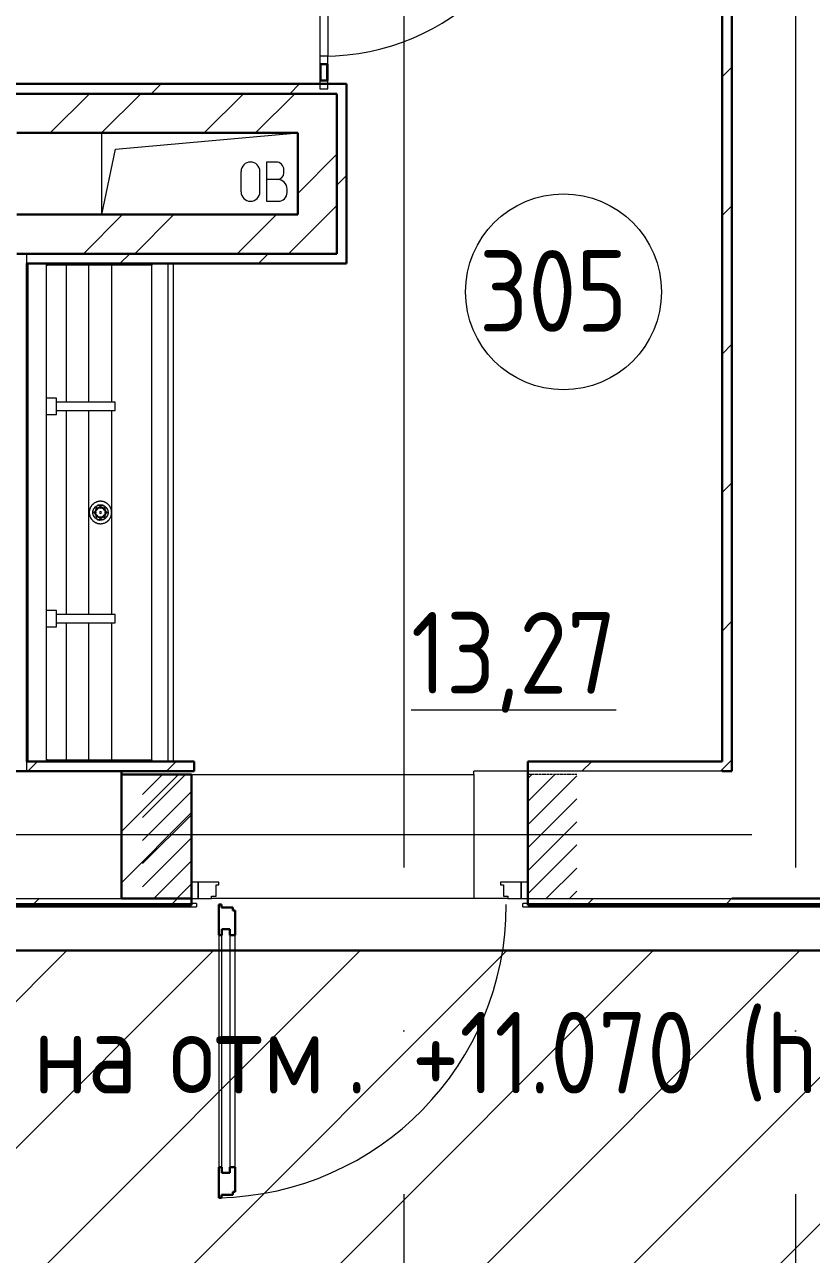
# Model space of a CAD drawing. Header units: millimetres. Extents: x -259809 to 472825, y -397243 to 31861.
# Drawn here: x 261810 to 264220, y -363137 to -359371 of the extents above; entities that cross this region are included whole.
import ezdxf

# ---------------------------------------------------------------- set-up
doc = ezdxf.new("R2010")
doc.units = ezdxf.units.MM
doc.linetypes.add('ADSK_Линия сетки', pattern=[25, 20, -2.5, 0, -2.5])
doc.linetypes.add('ADSK_Штриховая_ш2 п1_5', pattern=[4.5, 3, -1.5])
for name, color, linetype, lineweight in [('Аннотация', 252, 'Continuous', 18), ('Витраж', 252, 'Continuous', 9), ('Двери', 252, 'Continuous', 9), ('лс', 5, 'Continuous', 30), ('Марки помещений', 252, 'Continuous', 20), ('Ограждение', 252, 'Continuous', 9), ('Оси', 252, 'Continuous', 9), ('Перекрытие', 252, 'Continuous', 18), ('Сантехника', 252, 'Continuous', 18), ('Стены внутренние', 252, 'Continuous', 18), ('Стены наружные', 252, 'Continuous', 18), ('Стены разрез', 7, 'Continuous', 30), ('Стены штриховка', 7, 'Continuous', 9)]:
    doc.layers.add(name, color=color, linetype=linetype, lineweight=lineweight)
doc.layers.add('Двери открывание', color=7, linetype='Continuous', lineweight=9, true_color=0xc0c0c0)
doc.styles.add('GOST Common_2', font='', dxfattribs={"width": 0.9, "height": 250})
doc.styles.get('GOST Common_2').set_extended_font_data('GOST type B')

# ---------------------------------------------------------------- blocks, each defined once
blk = doc.blocks.new('3 этаж')
at = {"color": 251, "lineweight": 18, "true_color": 0x636466}
for p, q in [((262046.4, -7263.4), (262046.4, -7013.4)), ((262088.1, -7062.8), (262646.4, -7013.4)), ((262046.4, -7263.4), (262088.1, -7062.8)), ((262580.8, -7102.7), (262550.8, -7102.7)), ((262550.8, -7102.7), (262550.8, -7222.7)), ((262473.2, -7194), (262473.2, -7131.4)), ((262530.6, -7194), (262530.6, -7131.4)), ((262604.1, -7136), (262604.1, -7126)), ((262584.1, -7156), (262550.8, -7156)), ((262614.1, -7196), (262614.1, -7186)), ((262550.8, -7222.7), (262587.4, -7222.7))]:
    blk.add_line(p, q, dxfattribs=at)
for centre, radius, start, end in [((262501.9, -7131.4), 28.7, 0, 180), ((262580.8, -7126), 23.3, 0, 90), ((262584.1, -7136), 20, 270, 0), ((262584.1, -7186), 30, 0, 90), ((262501.9, -7194), 28.7, 180, 0), ((262587.4, -7196), 26.7, 270, 0)]:
    blk.add_arc(centre, radius, start, end, dxfattribs=at)
at = {"layer": 'Витраж', "color": 251, "true_color": 0x636466}
for p, q in [((262713.9, -6078.4), (262713.9, -6778.4)), ((262738.9, -6078.4), (262738.9, -6778.4)), ((262713.9, -6803.4), (262713.9, -6853.4)), ((262738.9, -6803.4), (262738.9, -6853.4))]:
    blk.add_line(p, q, dxfattribs=at)
at = {"layer": 'Витраж', "color": 251, "lineweight": 18, "true_color": 0x636466, "extrusion": (0, 0, -1)}
for p, q in [((262738.9, -6778.4), (262713.9, -6778.4)), ((262713.9, -6778.4), (262713.9, -6803.4)), ((262738.9, -6803.4), (262738.9, -6778.4)), ((262713.9, -6803.4), (262738.9, -6803.4))]:
    blk.add_line(p, q, dxfattribs=at)
at = {"layer": 'Витраж', "color": 251, "lineweight": 18, "true_color": 0x636466}
for p, q in [((262738.9, -6853.4), (262713.9, -6853.4)), ((262713.9, -6853.4), (262713.9, -6878.4)), ((262738.9, -6878.4), (262738.9, -6853.4)), ((262713.9, -6878.4), (262738.9, -6878.4))]:
    blk.add_line(p, q, dxfattribs=at)
at = {"layer": 'Двери', "color": 251, "linetype": 'Continuous', "lineweight": 18, "true_color": 0x636466}
for p, q in [((262302.8, -8978.4), (262171.4, -9109.9)), ((262232.1, -8978.4), (262171.4, -9039.2)), ((263434.2, -8978.4), (263351.4, -9061.3)), ((263363.5, -8978.4), (263351.4, -8990.6)), ((263501.4, -8982), (263351.4, -9132)), ((262321.4, -9030.6), (262171.4, -9180.6)), ((263501.4, -9052.7), (263351.4, -9202.7)), ((262321.4, -9101.3), (262171.4, -9251.3)), ((263501.4, -9123.4), (263351.4, -9273.4)), ((262321.4, -9172), (262171.4, -9322)), ((263501.4, -9194.1), (263351.4, -9344.1)), ((262321.4, -9242.8), (262205.7, -9358.4)), ((263501.4, -9264.8), (263407.8, -9358.4)), ((262321.4, -9313.5), (262276.4, -9358.4)), ((263501.4, -9335.6), (263478.5, -9358.4))]:
    blk.add_line(p, q, dxfattribs=at)
at = {"layer": 'Двери', "color": 251, "linetype": 'ADSK_Штриховая_ш2 п1_5', "true_color": 0x636466}
for p, q in [((262321.4, -8978.4), (262171.4, -8978.4)), ((262321.4, -9358.4), (262321.4, -8978.4)), ((263501.4, -8978.4), (263351.4, -8978.4)), ((263351.4, -8978.4), (263351.4, -9358.4)), ((262171.4, -9358.4), (262321.4, -9358.4)), ((263351.4, -9358.4), (263501.4, -9358.4))]:
    blk.add_line(p, q, dxfattribs=at)
at = {"layer": 'Двери', "color": 251, "true_color": 0x636466}
for p, q in [((262321.4, -9308.4), (262321.4, -9358.4)), ((262341.4, -9308.4), (262321.4, -9308.4)), ((262341.4, -9358.4), (262341.4, -9308.4)), ((262405.4, -9308.4), (262341.4, -9308.4)), ((262341.4, -9308.4), (262341.4, -9358.4)), ((262396.4, -9350.4), (262396.4, -9316.4)), ((262396.4, -9316.4), (262405.4, -9316.4)), ((262405.4, -9316.4), (262405.4, -9308.4)), ((263331.4, -9308.4), (263267.4, -9308.4)), ((263267.4, -9308.4), (263267.4, -9316.4)), ((263267.4, -9316.4), (263276.4, -9316.4)), ((263276.4, -9316.4), (263276.4, -9350.4)), ((263351.4, -9308.4), (263331.4, -9308.4)), ((263331.4, -9308.4), (263331.4, -9358.4)), ((263331.4, -9358.4), (263331.4, -9308.4)), ((263351.4, -9358.4), (263351.4, -9308.4)), ((262321.4, -9358.4), (262341.4, -9358.4)), ((262341.4, -9358.4), (262382.4, -9358.4)), ((262382.4, -9358.4), (262382.4, -9350.4)), ((262382.4, -9350.4), (262396.4, -9350.4)), ((263276.4, -9350.4), (263290.4, -9350.4)), ((263290.4, -9350.4), (263290.4, -9358.4)), ((263290.4, -9358.4), (263331.4, -9358.4)), ((263331.4, -9358.4), (263351.4, -9358.4)), ((262414.4, -9452.4), (262438.4, -9452.4)), ((262414.4, -10198.4), (262414.4, -9452.4)), ((262438.4, -9452.4), (262438.4, -10198.4)), ((262405.4, -9470.4), (262405.4, -10180.4)), ((262455.4, -10180.4), (262455.4, -9470.4)), ((262438.4, -10198.4), (262414.4, -10198.4))]:
    blk.add_line(p, q, dxfattribs=at)
at = {"layer": 'Двери', "color": 251, "lineweight": 30, "true_color": 0x636466}
for p, q in [((262413.4, -9376.4), (262405.4, -9376.4)), ((262405.4, -9376.4), (262405.4, -9470.4)), ((262413.4, -9385.4), (262413.4, -9376.4)), ((262447.4, -9385.4), (262413.4, -9385.4)), ((262447.4, -9394.4), (262447.4, -9385.4)), ((262455.4, -9394.4), (262447.4, -9394.4)), ((262455.4, -9470.4), (262455.4, -9394.4)), ((262414.4, -9452.4), (262414.4, -9470.4)), ((262438.4, -9452.4), (262414.4, -9452.4)), ((262438.4, -9470.4), (262438.4, -9452.4)), ((262414.4, -9470.4), (262405.4, -9470.4)), ((262455.4, -9470.4), (262438.4, -9470.4)), ((262405.4, -10180.4), (262405.4, -10274.4)), ((262414.4, -10180.4), (262405.4, -10180.4)), ((262414.4, -10198.4), (262414.4, -10180.4)), ((262438.4, -10198.4), (262414.4, -10198.4)), ((262438.4, -10180.4), (262438.4, -10198.4)), ((262455.4, -10180.4), (262438.4, -10180.4)), ((262455.4, -10256.4), (262455.4, -10180.4)), ((262405.4, -10274.4), (262413.4, -10274.4)), ((262413.4, -10274.4), (262413.4, -10265.4)), ((262413.4, -10265.4), (262447.4, -10265.4)), ((262447.4, -10265.4), (262447.4, -10256.4)), ((262447.4, -10256.4), (262455.4, -10256.4))]:
    blk.add_line(p, q, dxfattribs=at)
at = {"layer": 'Двери', "color": 251, "true_color": 0x636466}
blk.add_arc((262726.4, -6078.4), 700, 270, 0, dxfattribs=at)
at = {"layer": 'Двери открывание', "color": 251, "true_color": 0x636466}
blk.add_arc((262387.4, -9376.4), 898, 271.1485, 0, dxfattribs=at)
at = {"layer": 'Марки помещений', "color": 251, "true_color": 0x636466}
blk.add_circle((263460.6, -7500.1), 300, dxfattribs=at)
at = {"layer": 'Ограждение', "color": 251, "true_color": 0x636466}
for p, q in [((262336.4, -9373.2), (262321.4, -9373.2)), ((262336.4, -9373.2), (262336.4, -9383.2)), ((263336.4, -9383.4), (263336.4, -9373.4)), ((263351.4, -9373.4), (263336.4, -9373.4)), ((261251.3, -9383.2), (262336.4, -9383.2)), ((263336.4, -9383.4), (265281.4, -9383.4))]:
    blk.add_line(p, q, dxfattribs=at)
at = {"layer": 'Оси', "color": 251, "linetype": 'ADSK_Линия сетки', "ltscale": 200, "true_color": 0x636466}
for p, q in [((262971.4, -263.4), (262971.4, -31389.6)), ((264171.4, -263.4), (264171.4, -31389.6)), ((314038.7, -9163.4), (237099.1, -9163.4))]:
    blk.add_line(p, q, dxfattribs=at)
at = {"layer": 'Перекрытие', "color": 251, "true_color": 0x636466}
blk.add_line((262046.4, -7263.4), (262046.4, -7013.4), dxfattribs=at)
at = {"layer": 'Сантехника', "color": 251, "true_color": 0x636466}
for p, q in [((261821.4, -8938.4), (261821.4, -7413.4)), ((261877.4, -7418.4), (261877.4, -7413.4)), ((261877.4, -7413.4), (261877.4, -7418.4)), ((261877.4, -8933.4), (261877.4, -7418.4)), ((261877.4, -7418.4), (261879.7, -7418.4)), ((261888.3, -7418.4), (261879.7, -7418.4)), ((261888.3, -7418.4), (261888.3, -7413.4)), ((262199.4, -7418.4), (261888.3, -7418.4)), ((261938.8, -7838.5), (261938.8, -7418.4)), ((262006.7, -7838.4), (262006.7, -7418.4)), ((262077.5, -7838.4), (262077.5, -7418.4)), ((262199.4, -7413.4), (262199.4, -7418.4)), ((262199.4, -8933.4), (262199.4, -7418.4)), ((262249.4, -8938.4), (262249.4, -7413.4)), ((262266.4, -8938.4), (262266.4, -7413.4)), ((261907.4, -7825.9), (261877.4, -7825.9)), ((261907.4, -7875.9), (261907.4, -7825.9)), ((262087.4, -7838.4), (261907.4, -7838.4)), ((261907.4, -7863.4), (262087.4, -7863.4)), ((261938.8, -8488.5), (261938.8, -7863.4)), ((262006.7, -8488.4), (262006.7, -7863.4)), ((262077.5, -8488.4), (262077.5, -7863.4)), ((262087.4, -7863.4), (262087.4, -7838.4)), ((261877.4, -7875.9), (261907.4, -7875.9)), ((262008.2, -8172.5), (262008.1, -8173.8)), ((262008.4, -8171.1), (262008.2, -8172.5)), ((262008.6, -8169.8), (262008.4, -8171.1)), ((262008.9, -8168.4), (262008.6, -8169.8)), ((262009.2, -8167.1), (262008.9, -8168.4)), ((262009.6, -8165.8), (262009.2, -8167.1)), ((262010, -8164.5), (262009.6, -8165.8)), ((262010.5, -8163.2), (262010, -8164.5)), ((262011.1, -8161.9), (262010.5, -8163.2)), ((262011.6, -8160.7), (262011.1, -8161.9)), ((262012.3, -8159.5), (262011.6, -8160.7)), ((262013, -8158.3), (262012.3, -8159.5)), ((262013.7, -8157.1), (262013, -8158.3)), ((262014.5, -8156), (262013.7, -8157.1)), ((262015.3, -8154.9), (262014.5, -8156)), ((262016.2, -8153.8), (262015.3, -8154.9)), ((262017.1, -8152.8), (262016.2, -8153.8)), ((262018, -8151.8), (262017.1, -8152.8)), ((262019, -8150.8), (262018, -8151.8)), ((262020, -8149.9), (262019, -8150.8)), ((262019.2, -8173.2), (262019.4, -8172.2)), ((262019.3, -8172.7), (262019.2, -8173.6)), ((262019.4, -8171.7), (262019.3, -8172.7)), ((262019.4, -8172.2), (262019.5, -8171.3)), ((262019.5, -8171.3), (262019.7, -8170.4)), ((262019.5, -8173.2), (262019.6, -8172.3)), ((262019.6, -8172.3), (262019.8, -8171.4)), ((262019.7, -8170.4), (262020, -8169.5)), ((262019.8, -8171.4), (262020, -8170.5)), ((262021.1, -8149), (262020, -8149.9)), ((262020, -8169.5), (262020.2, -8168.6)), ((262020.2, -8168.6), (262020.6, -8167.7)), ((262020.6, -8167.7), (262020.9, -8166.9)), ((262020.9, -8166.9), (262021.3, -8166)), ((262022.2, -8148.2), (262021.1, -8149)), ((262021.3, -8166), (262021.7, -8165.2)), ((262021.7, -8165.2), (262022.1, -8164.4)), ((262022.4, -8163.9), (262021.9, -8164.7)), ((262021.9, -8165.3), (262022.4, -8164.5)), ((262022.1, -8164.4), (262022.6, -8163.6)), ((262023.3, -8147.4), (262022.2, -8148.2)), ((262022.9, -8163.1), (262022.4, -8163.9)), ((262022.4, -8164.5), (262022.8, -8163.7)), ((262022.6, -8163.6), (262023.1, -8162.8)), ((262022.8, -8163.7), (262023.3, -8162.9)), ((262023.4, -8162.4), (262022.9, -8163.1)), ((262023.1, -8162.8), (262023.7, -8162)), ((262024.5, -8146.7), (262023.3, -8147.4)), ((262023.3, -8162.9), (262023.9, -8162.2)), ((262024, -8161.6), (262023.4, -8162.4)), ((262023.7, -8162), (262024.2, -8161.3)), ((262023.9, -8162.2), (262024.4, -8161.5)), ((262024.6, -8160.9), (262024, -8161.6)), ((262024.2, -8161.3), (262024.8, -8160.6)), ((262024.4, -8161.5), (262025, -8160.8)), ((262025.6, -8146), (262024.5, -8146.7)), ((262025.2, -8160.2), (262024.6, -8160.9)), ((262024.8, -8160.6), (262025.5, -8159.9)), ((262025, -8160.8), (262025.7, -8160.1)), ((262025.8, -8159.5), (262025.2, -8160.2)), ((262025.5, -8159.9), (262026.1, -8159.2)), ((262026.8, -8145.4), (262025.6, -8146)), ((262025.7, -8160.1), (262026.3, -8159.4)), ((262026.1, -8159.2), (262026.8, -8158.6)), ((262026.3, -8159.4), (262027, -8158.8)), ((262026.5, -8172.7), (262026.6, -8172.1)), ((262026.6, -8172.1), (262026.8, -8171.5)), ((262028.1, -8144.8), (262026.8, -8145.4)), ((262026.8, -8158.6), (262027.5, -8158)), ((262026.8, -8171.5), (262027, -8170.8)), ((262027, -8158.8), (262027.7, -8158.2)), ((262027, -8170.8), (262027.2, -8170.2)), ((262027.2, -8170.2), (262027.4, -8169.6)), ((262027.4, -8169.6), (262027.7, -8169)), ((262027.5, -8158), (262028.2, -8157.4)), ((262027.7, -8158.2), (262028.4, -8157.6)), ((262027.7, -8169), (262028, -8168.5)), ((262028, -8168.5), (262028.3, -8167.9)), ((262029.3, -8144.2), (262028.1, -8144.8)), ((262028.2, -8157.4), (262029, -8156.9)), ((262028.3, -8167.9), (262028.6, -8167.3)), ((262028.6, -8167.3), (262029, -8166.8)), ((262029, -8156.9), (262029.8, -8156.3)), ((262029, -8166.8), (262029.4, -8166.3)), ((262029.1, -8157.1), (262029.9, -8156.6)), ((262030.6, -8143.7), (262029.3, -8144.2)), ((262029.4, -8166.3), (262029.8, -8165.8)), ((262029.8, -8156.3), (262030.6, -8155.9)), ((262029.8, -8165.8), (262030.2, -8165.3)), ((262029.9, -8156.6), (262030.7, -8156.1)), ((262030.2, -8165.3), (262030.6, -8164.8)), ((262031.9, -8143.3), (262030.6, -8143.7)), ((262030.6, -8155.9), (262031.4, -8155.4)), ((262030.6, -8164.8), (262031.1, -8164.3)), ((262030.7, -8156.1), (262031.5, -8155.6)), ((262031.1, -8164.3), (262031.5, -8163.9)), ((262031.4, -8155.4), (262032.2, -8155)), ((262031.5, -8155.6), (262032.3, -8155.2)), ((262031.5, -8163.9), (262032, -8163.5)), ((262032.7, -8154.8), (262031.8, -8155.2)), ((262033.2, -8142.9), (262031.9, -8143.3)), ((262032, -8163.5), (262032.5, -8163.1)), ((262032.2, -8155), (262033.1, -8154.6)), ((262032.3, -8155.2), (262033.2, -8154.8)), ((262032.5, -8163.1), (262033.1, -8162.7)), ((262033.5, -8154.4), (262032.7, -8154.8)), ((262033.1, -8154.6), (262033.9, -8154.2)), ((262033.1, -8162.7), (262033.6, -8162.3)), ((262034.6, -8142.5), (262033.2, -8142.9)), ((262033.2, -8154.8), (262034, -8154.5)), ((262034.4, -8154.1), (262033.5, -8154.4)), ((262033.9, -8154.2), (262034.8, -8153.9)), ((262034, -8154.5), (262034.9, -8154.2)), ((262035.3, -8153.7), (262034.4, -8154.1)), ((262035.9, -8142.3), (262034.6, -8142.5)), ((262034.8, -8153.9), (262035.7, -8153.6)), ((262034.9, -8154.2), (262035.8, -8153.9)), ((262036.2, -8153.5), (262035.3, -8153.7)), ((262035.7, -8153.6), (262036.6, -8153.4)), ((262035.8, -8153.9), (262036.6, -8153.6)), ((262037.3, -8142), (262035.9, -8142.3)), ((262037.1, -8153.3), (262036.2, -8153.5)), ((262036.6, -8153.4), (262037.5, -8153.2)), ((262036.6, -8153.6), (262037.5, -8153.4)), ((262038, -8153.1), (262037.1, -8153.3)), ((262038.6, -8141.8), (262037.3, -8142)), ((262037.5, -8153.2), (262038.4, -8153)), ((262037.5, -8153.4), (262038.4, -8153.2)), ((262038.9, -8152.9), (262038, -8153.1)), ((262038.4, -8153), (262039.3, -8152.8)), ((262038.4, -8153.2), (262039.4, -8153.1)), ((262040, -8141.7), (262038.6, -8141.8)), ((262039, -8160.1), (262039.6, -8160)), ((262039.3, -8152.8), (262040.2, -8152.7)), ((262039.4, -8153.1), (262040.3, -8153)), ((262039.6, -8160), (262040.2, -8159.9)), ((262041.4, -8141.7), (262040, -8141.7)), ((262040.2, -8152.7), (262041.2, -8152.7)), ((262040.2, -8159.9), (262040.9, -8159.8)), ((262040.3, -8153), (262041.2, -8152.9)), ((262040.9, -8159.8), (262041.5, -8159.8)), ((262041.2, -8152.7), (262042.1, -8152.6)), ((262041.2, -8152.9), (262042.1, -8152.9)), ((262042.7, -8141.6), (262041.4, -8141.7)), ((262041.5, -8159.8), (262042.2, -8159.7)), ((262042.1, -8152.6), (262043, -8152.7)), ((262042.1, -8152.9), (262043, -8152.9)), ((262042.2, -8159.7), (262042.8, -8159.8)), ((262044.1, -8141.7), (262042.7, -8141.6)), ((262042.8, -8159.8), (262043.5, -8159.8)), ((262043, -8152.7), (262044, -8152.7)), ((262043, -8152.9), (262043.9, -8153)), ((262043.5, -8159.8), (262044.1, -8159.8)), ((262043.9, -8153), (262044.9, -8153)), ((262044, -8152.7), (262044.9, -8152.8)), ((262045.5, -8141.8), (262044.1, -8141.7)), ((262044.1, -8159.8), (262044.8, -8159.9)), ((262044.8, -8159.9), (262045.4, -8160)), ((262044.9, -8152.8), (262045.8, -8152.9)), ((262044.9, -8153), (262045.8, -8153.2)), ((262046.3, -8153), (262045.4, -8152.8)), ((262046.8, -8141.9), (262045.5, -8141.8)), ((262045.8, -8152.9), (262046.7, -8153.1)), ((262045.8, -8153.2), (262046.7, -8153.3)), ((262047.2, -8153.2), (262046.3, -8153)), ((262046.7, -8153.1), (262047.7, -8153.3)), ((262046.7, -8153.3), (262047.6, -8153.5)), ((262048.2, -8142.1), (262046.8, -8141.9)), ((262048.1, -8153.4), (262047.2, -8153.2)), ((262047.6, -8153.5), (262048.5, -8153.7)), ((262047.7, -8153.3), (262048.6, -8153.5)), ((262049, -8153.6), (262048.1, -8153.4)), ((262049.5, -8142.4), (262048.2, -8142.1)), ((262048.5, -8153.7), (262049.4, -8154)), ((262048.6, -8153.5), (262049.4, -8153.7)), ((262049.9, -8153.9), (262049, -8153.6)), ((262049.4, -8153.7), (262050.3, -8154.1)), ((262049.4, -8154), (262050.2, -8154.3)), ((262050.9, -8142.7), (262049.5, -8142.4)), ((262050.8, -8154.2), (262049.9, -8153.9)), ((262050.2, -8154.3), (262051.1, -8154.6)), ((262050.3, -8154.1), (262051.2, -8154.4)), ((262051.7, -8154.6), (262050.8, -8154.2)), ((262052.2, -8143.1), (262050.9, -8142.7)), ((262051.1, -8154.6), (262051.9, -8155)), ((262051.2, -8154.4), (262052.1, -8154.8)), ((262051.4, -8162.5), (262051.9, -8162.8)), ((262052.5, -8155), (262051.7, -8154.6)), ((262051.9, -8155), (262052.8, -8155.4)), ((262051.9, -8162.8), (262052.4, -8163.2)), ((262052.1, -8154.8), (262052.9, -8155.2)), ((262053.5, -8143.5), (262052.2, -8143.1)), ((262052.4, -8163.2), (262052.9, -8163.7)), ((262053.3, -8155.4), (262052.5, -8155)), ((262052.8, -8155.4), (262053.6, -8155.8)), ((262052.9, -8155.2), (262053.7, -8155.6)), ((262052.9, -8163.7), (262053.4, -8164.1)), ((262053.4, -8164.1), (262053.9, -8164.5)), ((262054.8, -8144), (262053.5, -8143.5)), ((262053.6, -8155.8), (262054.4, -8156.3)), ((262053.7, -8155.6), (262054.5, -8156.1)), ((262053.9, -8164.5), (262054.3, -8165)), ((262054.3, -8165), (262054.7, -8165.5)), ((262054.4, -8156.3), (262055.2, -8156.8)), ((262054.5, -8156.1), (262055.3, -8156.6)), ((262054.7, -8165.5), (262055.1, -8166)), ((262056.1, -8144.5), (262054.8, -8144)), ((262055.1, -8166), (262055.5, -8166.5)), ((262055.2, -8156.8), (262055.9, -8157.3)), ((262055.3, -8156.6), (262056.1, -8157.1)), ((262055.5, -8166.5), (262055.9, -8167)), ((262055.9, -8157.3), (262056.6, -8157.9)), ((262055.9, -8167), (262056.2, -8167.6)), ((262057.3, -8145.1), (262056.1, -8144.5)), ((262056.1, -8157.1), (262056.8, -8157.7)), ((262056.2, -8167.6), (262056.6, -8168.2)), ((262056.6, -8157.9), (262057.4, -8158.5)), ((262056.6, -8168.2), (262056.9, -8168.7)), ((262056.8, -8157.7), (262057.5, -8158.3)), ((262056.9, -8168.7), (262057.1, -8169.3)), ((262057.1, -8169.3), (262057.4, -8169.9)), ((262058.5, -8145.7), (262057.3, -8145.1)), ((262057.4, -8158.5), (262058, -8159.1)), ((262057.4, -8169.9), (262057.6, -8170.5)), ((262057.5, -8158.3), (262058.2, -8158.9)), ((262057.6, -8170.5), (262057.8, -8171.1)), ((262057.8, -8171.1), (262058, -8171.8)), ((262058, -8159.1), (262058.7, -8159.7)), ((262058, -8171.8), (262058.2, -8172.4)), ((262058.2, -8158.9), (262058.9, -8159.5)), ((262058.2, -8172.4), (262058.3, -8173)), ((262059.7, -8146.4), (262058.5, -8145.7)), ((262059.2, -8159.9), (262058.6, -8159.2)), ((262058.7, -8159.7), (262059.3, -8160.4)), ((262058.9, -8159.5), (262059.5, -8160.2)), ((262059.9, -8160.6), (262059.2, -8159.9)), ((262059.3, -8160.4), (262060, -8161.1)), ((262059.5, -8160.2), (262060.2, -8160.9)), ((262060.9, -8147.1), (262059.7, -8146.4)), ((262060.5, -8161.3), (262059.9, -8160.6)), ((262060, -8161.1), (262060.5, -8161.8)), ((262060.2, -8160.9), (262060.7, -8161.6)), ((262061, -8162), (262060.5, -8161.3)), ((262060.5, -8161.8), (262061.1, -8162.5)), ((262060.7, -8161.6), (262061.3, -8162.4)), ((262062, -8147.8), (262060.9, -8147.1)), ((262061.6, -8162.8), (262061, -8162)), ((262061.1, -8162.5), (262061.6, -8163.3)), ((262061.3, -8162.4), (262061.8, -8163.1)), ((262062.1, -8163.6), (262061.6, -8162.8)), ((262061.6, -8163.3), (262062.1, -8164.1)), ((262061.8, -8163.1), (262062.3, -8163.9)), ((262063.1, -8148.7), (262062, -8147.8)), ((262062.6, -8164.4), (262062.1, -8163.6)), ((262062.1, -8164.1), (262062.6, -8164.9)), ((262062.3, -8163.9), (262062.8, -8164.7)), ((262062.8, -8164.7), (262063.2, -8165.6)), ((262064.2, -8149.5), (262063.1, -8148.7)), ((262063.2, -8165.6), (262063.6, -8166.4)), ((262063.6, -8166.4), (262064, -8167.3)), ((262064, -8167.3), (262064.3, -8168.1)), ((262065.3, -8150.4), (262064.2, -8149.5)), ((262064.3, -8168.1), (262064.6, -8169)), ((262064.6, -8169), (262064.9, -8169.9)), ((262064.8, -8170.9), (262065, -8171.8)), ((262064.9, -8169.9), (262065.1, -8170.8)), ((262065, -8171.8), (262065.2, -8172.7)), ((262065.1, -8170.8), (262065.3, -8171.7)), ((262066.3, -8151.3), (262065.3, -8150.4)), ((262065.3, -8171.7), (262065.4, -8172.7)), ((262065.5, -8173.2), (262065.4, -8172.2)), ((262065.4, -8172.7), (262065.5, -8173.6)), ((262067.2, -8152.3), (262066.3, -8151.3)), ((262068.1, -8153.3), (262067.2, -8152.3)), ((262069, -8154.4), (262068.1, -8153.3)), ((262069.9, -8155.5), (262069, -8154.4)), ((262070.7, -8156.6), (262069.9, -8155.5)), ((262071.4, -8157.7), (262070.7, -8156.6)), ((262072.1, -8158.9), (262071.4, -8157.7)), ((262072.8, -8160.1), (262072.1, -8158.9)), ((262073.4, -8161.3), (262072.8, -8160.1)), ((262073.9, -8162.6), (262073.4, -8161.3)), ((262074.5, -8163.9), (262073.9, -8162.6)), ((262074.9, -8165.2), (262074.5, -8163.9)), ((262075.3, -8166.5), (262074.9, -8165.2)), ((262075.7, -8167.8), (262075.3, -8166.5)), ((262076, -8169.1), (262075.7, -8167.8)), ((262076.2, -8170.5), (262076, -8169.1)), ((262076.4, -8171.8), (262076.2, -8170.5)), ((262076.5, -8173.2), (262076.4, -8171.8)), ((262008.1, -8173.8), (262008.1, -8175.2)), ((262008.1, -8175.2), (262008.1, -8175.9)), ((262008.1, -8175.9), (262008.1, -8177.3)), ((262008.1, -8177.3), (262008.2, -8178.7)), ((262008.2, -8178.7), (262008.3, -8180.1)), ((262008.3, -8180.1), (262008.5, -8181.4)), ((262008.5, -8181.4), (262008.7, -8182.8)), ((262008.7, -8182.8), (262009, -8184.1)), ((262009, -8184.1), (262009.4, -8185.4)), ((262009.4, -8185.4), (262009.8, -8186.7)), ((262009.8, -8186.7), (262010.3, -8188)), ((262010.3, -8188), (262010.8, -8189.3)), ((262010.8, -8189.3), (262011.3, -8190.6)), ((262011.3, -8190.6), (262011.9, -8191.8)), ((262011.9, -8191.8), (262012.6, -8193)), ((262012.6, -8193), (262013.3, -8194.2)), ((262013.3, -8194.2), (262014, -8195.3)), ((262014, -8195.3), (262014.8, -8196.4)), ((262014.8, -8196.4), (262015.7, -8197.5)), ((262015.7, -8197.5), (262016.6, -8198.6)), ((262016.6, -8198.6), (262017.5, -8199.6)), ((262017.5, -8199.6), (262018.5, -8200.5)), ((262018.5, -8200.5), (262019.5, -8201.5)), ((262019.1, -8174.1), (262019.2, -8173.2)), ((262019.2, -8173.6), (262019.1, -8174.5)), ((262019.1, -8175), (262019.1, -8174.1)), ((262019.1, -8174.5), (262019.1, -8175.4)), ((262019.1, -8175.9), (262019.1, -8175)), ((262019.1, -8175.4), (262019.1, -8175.9)), ((262019.1, -8175.9), (262019.1, -8176.9)), ((262019.1, -8176.4), (262019.1, -8175.9)), ((262019.1, -8177.4), (262019.1, -8176.4)), ((262019.1, -8176.9), (262019.1, -8177.8)), ((262019.2, -8178.3), (262019.1, -8177.4)), ((262019.1, -8177.8), (262019.2, -8178.7)), ((262019.3, -8179.2), (262019.2, -8178.3)), ((262019.2, -8178.7), (262019.4, -8179.7)), ((262019.3, -8175), (262019.4, -8174.1)), ((262019.3, -8175.9), (262019.3, -8175)), ((262019.3, -8176.4), (262019.3, -8175.9)), ((262019.4, -8177.4), (262019.3, -8176.4)), ((262019.4, -8180.2), (262019.3, -8179.2)), ((262019.4, -8174.1), (262019.5, -8173.2)), ((262019.4, -8178.3), (262019.4, -8177.4)), ((262019.5, -8179.2), (262019.4, -8178.3)), ((262019.6, -8181.1), (262019.4, -8180.2)), ((262019.7, -8180.1), (262019.5, -8179.2)), ((262019.5, -8201.5), (262020.5, -8202.4)), ((262019.8, -8182), (262019.6, -8181.1)), ((262019.9, -8181), (262019.7, -8180.1)), ((262020.1, -8182.9), (262019.8, -8182)), ((262020.4, -8183.7), (262020.1, -8182.9)), ((262020.7, -8184.6), (262020.4, -8183.7)), ((262020.5, -8202.4), (262021.6, -8203.2)), ((262021.1, -8185.5), (262020.7, -8184.6)), ((262021.5, -8186.3), (262021.1, -8185.5)), ((262021.9, -8187.1), (262021.5, -8186.3)), ((262021.6, -8203.2), (262022.7, -8204)), ((262022.4, -8188), (262021.9, -8187.1)), ((262022.1, -8187.5), (262022.6, -8188.3)), ((262022.6, -8187.8), (262022.2, -8187)), ((262022.9, -8188.7), (262022.4, -8188)), ((262023.1, -8188.6), (262022.6, -8187.8)), ((262022.6, -8188.3), (262023.1, -8189.1)), ((262022.7, -8204), (262023.8, -8204.8)), ((262023.4, -8189.5), (262022.9, -8188.7)), ((262023.6, -8189.4), (262023.1, -8188.6)), ((262023.1, -8189.1), (262023.7, -8189.9)), ((262024, -8190.3), (262023.4, -8189.5)), ((262024.2, -8190.1), (262023.6, -8189.4)), ((262023.7, -8189.9), (262024.2, -8190.6)), ((262023.8, -8204.8), (262025, -8205.5)), ((262024.6, -8191), (262024, -8190.3)), ((262024.8, -8190.8), (262024.2, -8190.1)), ((262024.2, -8190.6), (262024.8, -8191.3)), ((262025.2, -8191.7), (262024.6, -8191)), ((262025.4, -8191.5), (262024.8, -8190.8)), ((262024.8, -8191.3), (262025.5, -8192)), ((262025, -8205.5), (262026.2, -8206.2)), ((262025.8, -8192.4), (262025.2, -8191.7)), ((262026, -8192.2), (262025.4, -8191.5)), ((262025.5, -8192), (262026.1, -8192.7)), ((262026.5, -8193), (262025.8, -8192.4)), ((262026.7, -8192.8), (262026, -8192.2)), ((262026.2, -8174.6), (262026.3, -8174)), ((262026.2, -8175.3), (262026.2, -8174.6)), ((262026.2, -8175.9), (262026.2, -8175.3)), ((262026.2, -8176.3), (262026.2, -8175.9)), ((262026.2, -8176.9), (262026.2, -8176.3)), ((262026.2, -8177.6), (262026.2, -8176.9)), ((262026.3, -8178.2), (262026.2, -8177.6)), ((262026.2, -8206.2), (262027.4, -8206.8)), ((262026.3, -8174), (262026.4, -8173.4)), ((262026.4, -8178.9), (262026.3, -8178.2)), ((262026.4, -8173.4), (262026.5, -8172.7)), ((262026.6, -8179.5), (262026.4, -8178.9)), ((262027.2, -8193.6), (262026.5, -8193)), ((262026.7, -8180.1), (262026.6, -8179.5)), ((262026.9, -8180.8), (262026.7, -8180.1)), ((262027.4, -8193.4), (262026.7, -8192.8)), ((262027.1, -8181.4), (262026.9, -8180.8)), ((262027.3, -8182), (262027.1, -8181.4)), ((262027.9, -8194.2), (262027.2, -8193.6)), ((262027.6, -8182.6), (262027.3, -8182)), ((262028.1, -8194), (262027.4, -8193.4)), ((262027.4, -8206.8), (262028.7, -8207.4)), ((262027.9, -8183.2), (262027.6, -8182.6)), ((262028.2, -8183.7), (262027.9, -8183.2)), ((262028.6, -8194.8), (262027.9, -8194.2)), ((262028.8, -8194.6), (262028.1, -8194)), ((262028.5, -8184.3), (262028.2, -8183.7)), ((262028.8, -8184.8), (262028.5, -8184.3)), ((262029.4, -8195.3), (262028.6, -8194.8)), ((262028.7, -8207.4), (262029.9, -8207.9)), ((262029.2, -8185.4), (262028.8, -8184.8)), ((262029.6, -8195.1), (262028.8, -8194.6)), ((262029.6, -8185.9), (262029.2, -8185.4)), ((262030.2, -8195.8), (262029.4, -8195.3)), ((262030, -8186.4), (262029.6, -8185.9)), ((262030.3, -8195.6), (262029.6, -8195.1)), ((262029.9, -8207.9), (262031.2, -8208.4)), ((262030.4, -8186.9), (262030, -8186.4)), ((262031, -8196.3), (262030.2, -8195.8)), ((262031.1, -8196.1), (262030.3, -8195.6)), ((262030.9, -8187.4), (262030.4, -8186.9)), ((262031.3, -8187.8), (262030.9, -8187.4)), ((262031.8, -8196.7), (262031, -8196.3)), ((262031.9, -8196.5), (262031.1, -8196.1)), ((262031.2, -8208.4), (262032.5, -8208.8)), ((262031.8, -8188.2), (262031.3, -8187.8)), ((262031.4, -8196.5), (262032.2, -8196.9)), ((262032.3, -8188.7), (262031.8, -8188.2)), ((262032.7, -8197.1), (262031.8, -8196.7)), ((262032.8, -8196.9), (262031.9, -8196.5)), ((262032.2, -8196.9), (262033.1, -8197.3)), ((262032.8, -8189), (262032.3, -8188.7)), ((262032.5, -8208.8), (262033.8, -8209.2)), ((262033.5, -8197.5), (262032.7, -8197.1)), ((262033.4, -8189.4), (262032.8, -8189)), ((262033.6, -8197.3), (262032.8, -8196.9)), ((262033.1, -8197.3), (262033.9, -8197.7)), ((262034.4, -8197.8), (262033.5, -8197.5)), ((262034.5, -8197.6), (262033.6, -8197.3)), ((262033.8, -8209.2), (262035.2, -8209.5)), ((262033.9, -8197.7), (262034.8, -8198)), ((262035.3, -8198.1), (262034.4, -8197.8)), ((262035.3, -8197.9), (262034.5, -8197.6)), ((262034.8, -8198), (262035.7, -8198.3)), ((262035.2, -8209.5), (262036.5, -8209.7)), ((262036.2, -8198.2), (262035.3, -8197.9)), ((262036.2, -8198.4), (262035.3, -8198.1)), ((262035.7, -8198.3), (262036.6, -8198.5)), ((262037.1, -8198.4), (262036.2, -8198.2)), ((262037.1, -8198.6), (262036.2, -8198.4)), ((262036.5, -8209.7), (262037.9, -8210)), ((262036.6, -8198.5), (262037.5, -8198.7)), ((262038, -8198.6), (262037.1, -8198.4)), ((262038, -8198.8), (262037.1, -8198.6)), ((262037.5, -8198.7), (262038.4, -8198.9)), ((262037.9, -8210), (262039.2, -8210.1)), ((262038.9, -8198.7), (262038, -8198.6)), ((262038.9, -8199), (262038, -8198.8)), ((262038.4, -8198.9), (262039.3, -8199)), ((262039.8, -8198.8), (262038.9, -8198.7)), ((262039.8, -8199.1), (262038.9, -8199)), ((262039.2, -8210.1), (262040.6, -8210.2)), ((262039.9, -8192), (262039.3, -8191.9)), ((262040.8, -8198.9), (262039.8, -8198.8)), ((262040.7, -8199.2), (262039.8, -8199.1)), ((262040.6, -8192), (262039.9, -8192)), ((262041.2, -8192.1), (262040.6, -8192)), ((262040.6, -8210.2), (262042, -8210.2)), ((262041.7, -8199.2), (262040.7, -8199.2)), ((262041.7, -8199), (262040.8, -8198.9)), ((262041.9, -8192.1), (262041.2, -8192.1)), ((262042.6, -8199), (262041.7, -8199)), ((262042.6, -8199.2), (262041.7, -8199.2)), ((262042.5, -8192.1), (262041.9, -8192.1)), ((262042, -8210.2), (262043.4, -8210.2)), ((262043.2, -8192.1), (262042.5, -8192.1)), ((262043.5, -8199), (262042.6, -8199)), ((262043.5, -8199.2), (262042.6, -8199.2)), ((262043.8, -8192.1), (262043.2, -8192.1)), ((262043.4, -8210.2), (262044.7, -8210.2)), ((262044.4, -8198.9), (262043.5, -8199)), ((262044.5, -8199.1), (262043.5, -8199.2)), ((262044.5, -8192), (262043.8, -8192.1)), ((262045.4, -8198.8), (262044.4, -8198.9)), ((262045.1, -8191.9), (262044.5, -8192)), ((262045.4, -8199), (262044.5, -8199.1)), ((262044.7, -8210.2), (262046.1, -8210)), ((262045.7, -8191.8), (262045.1, -8191.9)), ((262046.3, -8198.6), (262045.4, -8198.8)), ((262046.3, -8198.9), (262045.4, -8199)), ((262046.1, -8210), (262047.5, -8209.9)), ((262047.2, -8198.7), (262046.3, -8198.9)), ((262048.1, -8198.5), (262047.2, -8198.7)), ((262047.5, -8209.9), (262048.8, -8209.6)), ((262049, -8198.3), (262048.1, -8198.5)), ((262048.8, -8209.6), (262050.1, -8209.3)), ((262049.9, -8198), (262049, -8198.3)), ((262050.7, -8197.4), (262049.8, -8197.7)), ((262050.8, -8197.7), (262049.9, -8198)), ((262050.1, -8209.3), (262051.5, -8209)), ((262050.3, -8197.8), (262051.2, -8197.5)), ((262051.6, -8197.1), (262050.7, -8197.4)), ((262051.7, -8197.3), (262050.8, -8197.7)), ((262051.6, -8189.2), (262051.1, -8189.6)), ((262051.2, -8197.5), (262052.1, -8197.1)), ((262051.5, -8209), (262052.8, -8208.6)), ((262052.2, -8188.8), (262051.6, -8189.2)), ((262052.4, -8196.7), (262051.6, -8197.1)), ((262052.5, -8196.9), (262051.7, -8197.3)), ((262052.1, -8197.1), (262052.9, -8196.7)), ((262052.7, -8188.4), (262052.2, -8188.8)), ((262053.2, -8196.3), (262052.4, -8196.7)), ((262053.3, -8196.5), (262052.5, -8196.9)), ((262053.2, -8188), (262052.7, -8188.4)), ((262052.8, -8208.6), (262054.1, -8208.2)), ((262053.6, -8187.6), (262053.2, -8188)), ((262054, -8195.8), (262053.2, -8196.3)), ((262054.2, -8196), (262053.3, -8196.5)), ((262054.1, -8187.1), (262053.6, -8187.6)), ((262054.8, -8195.3), (262054, -8195.8)), ((262054.5, -8186.6), (262054.1, -8187.1)), ((262054.1, -8208.2), (262055.4, -8207.7)), ((262054.9, -8195.6), (262054.2, -8196)), ((262055, -8186.1), (262054.5, -8186.6)), ((262055.6, -8194.8), (262054.8, -8195.3)), ((262055.7, -8195), (262054.9, -8195.6)), ((262055.4, -8185.6), (262055, -8186.1)), ((262055.7, -8185.1), (262055.4, -8185.6)), ((262055.4, -8207.7), (262056.6, -8207.1)), ((262056.1, -8184.5), (262055.7, -8185.1)), ((262056.5, -8194.5), (262055.7, -8195)), ((262056.4, -8184), (262056.1, -8184.5)), ((262057, -8193.7), (262056.3, -8194.3)), ((262056.7, -8183.4), (262056.4, -8184)), ((262057.2, -8193.9), (262056.5, -8194.5)), ((262056.6, -8207.1), (262057.9, -8206.5)), ((262057, -8182.8), (262056.7, -8183.4)), ((262057.3, -8182.3), (262057, -8182.8)), ((262057.7, -8193.1), (262057, -8193.7)), ((262057.9, -8193.3), (262057.2, -8193.9)), ((262057.5, -8181.7), (262057.3, -8182.3)), ((262057.7, -8181), (262057.5, -8181.7)), ((262057.9, -8180.4), (262057.7, -8181)), ((262058.4, -8192.5), (262057.7, -8193.1)), ((262058.1, -8179.8), (262057.9, -8180.4)), ((262058.6, -8192.7), (262057.9, -8193.3)), ((262057.9, -8206.5), (262059.1, -8205.9)), ((262058.2, -8179.2), (262058.1, -8179.8)), ((262058.3, -8178.5), (262058.2, -8179.2)), ((262058.3, -8173), (262058.4, -8173.7)), ((262058.4, -8177.9), (262058.3, -8178.5)), ((262058.4, -8173.7), (262058.5, -8174.3)), ((262058.5, -8177.2), (262058.4, -8177.9)), ((262059.1, -8191.8), (262058.4, -8192.5)), ((262058.5, -8174.3), (262058.5, -8174.9)), ((262058.5, -8174.9), (262058.6, -8175.6)), ((262058.6, -8175.9), (262058.5, -8176.6)), ((262058.5, -8176.6), (262058.5, -8177.2)), ((262058.6, -8175.6), (262058.6, -8175.9)), ((262059.2, -8192), (262058.6, -8192.7)), ((262058.9, -8192.4), (262059.5, -8191.7)), ((262059.7, -8191.1), (262059.1, -8191.8)), ((262059.1, -8205.9), (262060.3, -8205.2)), ((262059.9, -8191.3), (262059.2, -8192)), ((262059.5, -8191.7), (262060.2, -8191)), ((262060.3, -8190.4), (262059.7, -8191.1)), ((262060.5, -8190.6), (262059.9, -8191.3)), ((262060.2, -8191), (262060.7, -8190.3)), ((262060.8, -8189.7), (262060.3, -8190.4)), ((262060.3, -8205.2), (262061.4, -8204.5)), ((262061, -8189.9), (262060.5, -8190.6)), ((262060.7, -8190.3), (262061.3, -8189.5)), ((262061.4, -8189), (262060.8, -8189.7)), ((262061.6, -8189.1), (262061, -8189.9)), ((262061.3, -8189.5), (262061.8, -8188.7)), ((262061.9, -8188.2), (262061.4, -8189)), ((262061.4, -8204.5), (262062.5, -8203.7)), ((262062.1, -8188.3), (262061.6, -8189.1)), ((262061.8, -8188.7), (262062.3, -8188)), ((262062.3, -8187.4), (262061.9, -8188.2)), ((262062.6, -8187.5), (262062.1, -8188.3)), ((262062.8, -8186.6), (262062.3, -8187.4)), ((262062.3, -8188), (262062.8, -8187.1)), ((262062.5, -8203.7), (262063.6, -8202.8)), ((262063, -8186.7), (262062.6, -8187.5)), ((262063.4, -8185.9), (262063, -8186.7)), ((262063.8, -8185), (262063.4, -8185.9)), ((262063.6, -8202.8), (262064.7, -8202)), ((262064.2, -8184.2), (262063.8, -8185)), ((262064.5, -8183.3), (262064.2, -8184.2)), ((262064.7, -8182.4), (262064.5, -8183.3)), ((262064.9, -8180.5), (262064.7, -8181.4)), ((262065, -8181.5), (262064.7, -8182.4)), ((262064.7, -8202), (262065.7, -8201.1)), ((262065.1, -8179.6), (262064.9, -8180.5)), ((262065.2, -8180.6), (262065, -8181.5)), ((262065.2, -8178.7), (262065.1, -8179.6)), ((262065.2, -8172.7), (262065.3, -8173.6)), ((262065.3, -8177.8), (262065.2, -8178.7)), ((262065.4, -8179.7), (262065.2, -8180.6)), ((262065.3, -8173.6), (262065.4, -8174.5)), ((262065.4, -8176.9), (262065.3, -8177.8)), ((262065.4, -8174.5), (262065.4, -8175.4)), ((262065.4, -8175.4), (262065.4, -8175.9)), ((262065.4, -8175.9), (262065.4, -8176.9)), ((262065.4, -8179.2), (262065.5, -8178.3)), ((262065.5, -8178.7), (262065.4, -8179.7)), ((262065.4, -8179.3), (262065.4, -8179.2)), ((262065.6, -8174.1), (262065.5, -8173.2)), ((262065.5, -8173.6), (262065.6, -8174.5)), ((262065.5, -8178.3), (262065.6, -8177.4)), ((262065.6, -8177.8), (262065.5, -8178.7)), ((262065.6, -8175), (262065.6, -8174.1)), ((262065.6, -8174.5), (262065.7, -8175.4)), ((262065.7, -8175.9), (262065.6, -8175)), ((262065.7, -8175.9), (262065.6, -8176.9)), ((262065.6, -8177.4), (262065.7, -8176.4)), ((262065.6, -8176.9), (262065.6, -8177.8)), ((262065.7, -8175.4), (262065.7, -8175.9)), ((262065.7, -8176.4), (262065.7, -8175.9)), ((262065.7, -8201.1), (262066.7, -8200.1)), ((262066.7, -8200.1), (262067.6, -8199.1)), ((262067.6, -8199.1), (262068.6, -8198.1)), ((262068.6, -8198.1), (262069.4, -8197)), ((262069.4, -8197), (262070.2, -8195.9)), ((262070.2, -8195.9), (262071, -8194.8)), ((262071, -8194.8), (262071.7, -8193.6)), ((262071.7, -8193.6), (262072.4, -8192.4)), ((262072.4, -8192.4), (262073.1, -8191.2)), ((262073.1, -8191.2), (262073.7, -8190)), ((262073.7, -8190), (262074.2, -8188.7)), ((262074.2, -8188.7), (262074.7, -8187.4)), ((262074.7, -8187.4), (262075.1, -8186.1)), ((262075.1, -8186.1), (262075.5, -8184.8)), ((262075.5, -8184.8), (262075.8, -8183.5)), ((262075.8, -8183.5), (262076.1, -8182.1)), ((262076.1, -8182.1), (262076.3, -8180.8)), ((262076.3, -8180.8), (262076.5, -8179.4)), ((262076.6, -8174.6), (262076.5, -8173.2)), ((262076.5, -8179.4), (262076.6, -8178.1)), ((262076.7, -8175.9), (262076.6, -8174.6)), ((262076.6, -8176.7), (262076.7, -8175.9)), ((262076.6, -8178.1), (262076.6, -8176.7)), ((261907.4, -8475.9), (261877.4, -8475.9)), ((261907.4, -8525.9), (261907.4, -8475.9)), ((262087.4, -8488.4), (261907.4, -8488.4)), ((262087.4, -8513.4), (262087.4, -8488.4)), ((261877.4, -8525.9), (261907.4, -8525.9)), ((261907.4, -8513.4), (262087.4, -8513.4)), ((261938.8, -8933.4), (261938.8, -8513.4)), ((262006.7, -8933.4), (262006.7, -8513.4)), ((262077.5, -8933.4), (262077.5, -8513.4)), ((261877.4, -8938.4), (261877.4, -8933.4)), ((261879.7, -8933.4), (261877.4, -8933.4)), ((261877.4, -8933.4), (261877.4, -8938.4)), ((261879.7, -8933.4), (261888.3, -8933.4)), ((261888.3, -8933.4), (262199.4, -8933.4)), ((261888.3, -8938.4), (261888.3, -8933.4)), ((262199.4, -8933.4), (262199.4, -8938.4))]:
    blk.add_line(p, q, dxfattribs=at)
for centre, radius, start, end in [((262042.4, -8175.9), 34.3, 170.2639, 180), ((262042.4, -8175.9), 34.3, 164.3157, 167.198), ((262042.4, -8175.9), 34.3, 145.0376, 161.2102), ((262042.4, -8175.9), 34.3, 133.5244, 136.5478), ((262042.4, -8175.9), 34.3, 112.2071, 130.7179), ((262042.4, -8175.9), 23, 144, 153.1146), ((262042.4, -8175.9), 16.2, 158.4339, 180), ((262042.4, -8175.9), 15.9, 0, 180), ((262042.4, -8175.9), 16.2, 111.5184, 155.2568), ((262030.9, -8164.5), 3, 45, 225), ((262030.9, -8164.5), 3, 135, 195), ((262042.4, -8175.9), 18.1, 136.4294, 141.4432), ((262030.9, -8164.5), 3, 210, 225), ((262030.9, -8164.5), 3, 225, 45), ((262030.9, -8164.5), 3, 225, 285), ((262030.9, -8164.5), 3, 90, 120), ((262042.4, -8175.9), 14.1, 136.2949, 141.7649), ((262042.4, -8175.9), 14.1, 127.2178, 138.2234), ((262042.4, -8175.9), 14.1, 125.0449, 135), ((262042.4, -8175.9), 13.9, 45, 135), ((262042.4, -8175.9), 13.9, 45, 135), ((262030.9, -8164.5), 3, 330, 45), ((262042.4, -8175.9), 14.1, 116.5671, 123.75), ((262042.4, -8175.9), 14.1, 102.5449, 112.5), ((262042.4, -8175.9), 16.2, 75, 101.028), ((262042.4, -8159.7), 3, 0, 180), ((262042.4, -8159.7), 3, 0, 180), ((262042.4, -8159.7), 3, 180, 255), ((262042.4, -8159.7), 3, 180, 0), ((262042.4, -8175.9), 34.3, 81.2405, 94.5295), ((262042.4, -8175.9), 14.1, 91.2949, 101.25), ((262042.4, -8175.9), 14.1, 84.6458, 100.001), ((262042.4, -8175.9), 18.1, 83.5568, 96.4432), ((262042.4, -8175.9), 14.1, 80.0449, 90), ((262042.4, -8159.7), 3, 285, 0), ((262042.4, -8175.9), 14.1, 68.7949, 78.75), ((262042.4, -8175.9), 16.2, 60.4963, 73.1309), ((262042.4, -8175.9), 14.1, 57.5449, 67.5), ((262042.4, -8175.9), 34.3, 76.057, 79.0767), ((262042.4, -8175.9), 16.2, 39.3943, 60), ((262042.4, -8175.9), 14.1, 46.2949, 54.0524), ((262053.8, -8164.5), 3, 135, 210), ((262053.8, -8164.5), 3, 135, 315), ((262042.4, -8175.9), 14.1, 42.2028, 53.2993), ((262053.8, -8164.5), 3, 315, 135), ((262042.4, -8175.9), 14.1, 38.2351, 45), ((262042.4, -8175.9), 34.3, 56.5875, 72.8932), ((262053.8, -8164.5), 3, 255, 315), ((262053.8, -8164.5), 3, 60, 90), ((262053.8, -8164.5), 3, 345, 45), ((262053.8, -8164.5), 3, 315, 330), ((262042.4, -8175.9), 23, 25.3123, 36), ((262042.4, -8175.9), 34.3, 20.4173, 38.2302), ((262042.4, -8175.9), 34.3, 6.4389, 10.0463), ((262042.4, -8175.9), 34.3, 180, 184.4583), ((262042.4, -8175.9), 34.3, 186.4389, 190.0463), ((262042.4, -8175.9), 34.3, 200.4173, 218.2302), ((262042.4, -8175.9), 23, 206.8854, 216), ((262026.2, -8175.9), 3, 90, 180), ((262026.2, -8175.9), 3, 150, 180), ((262026.2, -8175.9), 3, 180, 210), ((262026.2, -8175.9), 3, 180, 270), ((262042.4, -8175.9), 34.3, 236.5875, 252.8932), ((262026.2, -8175.9), 3, 90, 105), ((262026.2, -8175.9), 3, 255, 270), ((262026.2, -8175.9), 3, 30, 90), ((262026.2, -8175.9), 3, 0, 90), ((262026.2, -8175.9), 3, 270, 0), ((262026.2, -8175.9), 3, 270, 330), ((262042.4, -8175.9), 15.9, 180, 0), ((262030.9, -8187.4), 3, 135, 315), ((262030.9, -8187.4), 3, 165, 225), ((262042.4, -8175.9), 14.1, 173.2684, 180), ((262042.4, -8175.9), 14.1, 180, 186.7316), ((262030.9, -8187.4), 3, 135, 150), ((262030.9, -8187.4), 3, 75, 135), ((262030.9, -8187.4), 3, 315, 135), ((262030.9, -8187.4), 3, 240, 270), ((262042.4, -8175.9), 16.2, 219.3943, 281.028), ((262042.4, -8175.9), 14.1, 218.2351, 225), ((262042.4, -8175.9), 14.1, 221.7766, 232.7822), ((262042.4, -8175.9), 13.9, 225, 315), ((262042.4, -8175.9), 13.9, 225, 315), ((262042.4, -8175.9), 14.1, 226.2949, 236.25), ((262030.9, -8187.4), 3, 315, 30), ((262042.4, -8175.9), 34.3, 255.5624, 259.0767), ((262042.4, -8175.9), 14.1, 237.5449, 243.4329), ((262042.4, -8175.9), 34.3, 261.2405, 274.5295), ((262042.4, -8175.9), 14.1, 248.7949, 258.75), ((262042.4, -8175.9), 3, 0, 180), ((262042.4, -8175.9), 3, 180, 0), ((262042.4, -8192.1), 3, 0, 180), ((262042.4, -8192.1), 3, 105, 180), ((262042.4, -8192.1), 3, 180, 0), ((262042.4, -8192.1), 3, 180, 0), ((262042.4, -8175.9), 14.1, 260.0449, 270), ((262042.4, -8175.9), 14.1, 260.5238, 275.3542), ((262042.4, -8175.9), 18.1, 263.5568, 276.4432), ((262042.4, -8175.9), 14.1, 271.2949, 281.25), ((262042.4, -8192.1), 3, 0, 75), ((262042.4, -8175.9), 14.1, 282.5449, 292.5), ((262042.4, -8175.9), 16.2, 290.5449, 299.5037), ((262042.4, -8175.9), 14.1, 293.7949, 303.75), ((262042.4, -8175.9), 16.2, 300, 320.552), ((262042.4, -8175.9), 14.1, 305.9476, 315), ((262053.8, -8187.4), 3, 45, 225), ((262042.4, -8175.9), 14.1, 306.7007, 317.7972), ((262053.8, -8187.4), 3, 150, 225), ((262053.8, -8187.4), 3, 225, 45), ((262042.4, -8175.9), 14.1, 316.2949, 321.7649), ((262053.8, -8187.4), 3, 45, 105), ((262053.8, -8187.4), 3, 270, 300), ((262042.4, -8175.9), 34.3, 292.2071, 310.7179), ((262042.4, -8175.9), 18.1, 316.1528, 321.4432), ((262058.6, -8175.9), 3, 90, 180), ((262058.6, -8175.9), 3, 180, 270), ((262053.8, -8187.4), 3, 30, 45), ((262053.8, -8187.4), 3, 315, 15), ((262058.6, -8175.9), 3, 90, 150), ((262058.6, -8175.9), 3, 210, 270), ((262042.4, -8175.9), 14.1, 0, 6.7316), ((262042.4, -8175.9), 14.1, 353.2684, 0), ((262042.4, -8175.9), 16.2, 338.4339, 0), ((262058.6, -8175.9), 3, 75, 90), ((262058.6, -8175.9), 3, 0, 90), ((262058.6, -8175.9), 3, 270, 0), ((262058.6, -8175.9), 3, 270, 285), ((262042.4, -8175.9), 23, 324, 334.1058), ((262058.6, -8175.9), 3, 0, 30), ((262058.6, -8175.9), 3, 330, 0), ((262042.4, -8175.9), 34.3, 313.5244, 316.5478), ((262042.4, -8175.9), 34.3, 325.0376, 341.2102), ((262042.4, -8175.9), 34.3, 344.3157, 347.198), ((262042.4, -8175.9), 34.3, 350.2639, 0), ((262042.4, -8175.9), 34.3, 0, 4.4583)]:
    blk.add_arc(centre, radius, start, end, dxfattribs=at)
at = {"layer": 'Стены внутренние', "color": 251, "lineweight": 30, "true_color": 0x636466}
for p, q in [((263976.4, -2963.4), (263976.4, -8968.4)), ((262106.4, -9358.4), (262106.4, -8968.4)), ((263351.4, -8968.4), (263351.4, -9358.4)), ((263976.4, -8968.4), (263946.4, -8968.4)), ((263976.4, -9358.4), (264366.4, -9358.4))]:
    blk.add_line(p, q, dxfattribs=at)
at = {"layer": 'Стены внутренние', "color": 251, "true_color": 0x636466}
for p, q in [((263946.4, -8968.4), (263186.4, -8968.4)), ((263186.4, -8978.4), (263186.4, -8968.4)), ((261376.4, -9358.4), (262106.4, -9358.4)), ((263290.4, -9358.4), (263186.4, -9358.4)), ((263351.4, -9358.4), (263976.4, -9358.4))]:
    blk.add_line(p, q, dxfattribs=at)
at = {"layer": 'Стены наружные', "color": 251, "lineweight": 30, "true_color": 0x636466}
for p, q in [((263946.4, -2993.4), (263946.4, -8938.4)), ((262796.4, -6863.4), (261521.4, -6863.4)), ((262796.4, -7413.4), (262796.4, -6863.4)), ((262766.4, -6893.4), (261491.4, -6893.4)), ((262766.4, -6893.4), (262766.4, -7383.4)), ((261786.4, -7013.4), (262646.4, -7013.4)), ((262646.4, -7013.4), (262646.4, -7263.4)), ((262646.4, -7263.4), (261786.4, -7263.4)), ((261786.4, -7383.4), (262766.4, -7383.4)), ((261816.4, -8938.4), (261816.4, -7413.4)), ((261816.4, -7413.4), (262796.4, -7413.4)), ((262328.9, -8938.4), (261816.4, -8938.4)), ((262328.9, -8968.4), (262328.9, -8938.4)), ((263946.4, -8938.4), (263351.4, -8938.4)), ((263351.4, -8938.4), (263351.4, -8968.4)), ((261376.4, -8968.4), (262328.9, -8968.4)), ((262321.4, -8978.4), (262106.4, -8978.4)), ((262321.4, -9378.4), (262321.4, -8978.4)), ((262106.4, -9358.4), (262321.4, -9358.4)), ((263351.4, -9358.4), (263351.4, -9378.4)), ((261256.3, -9378.4), (262321.4, -9378.4)), ((263351.4, -9378.4), (265276.4, -9378.4))]:
    blk.add_line(p, q, dxfattribs=at)
at = {"layer": 'Стены наружные', "color": 251, "linetype": 'Continuous', "lineweight": 9, "true_color": 0x636466}
for p, q in [((263946.4, -6842.1), (263976.4, -6812.1)), ((262197.9, -6893.4), (262227.9, -6863.4)), ((262622.2, -6893.4), (262652.2, -6863.4)), ((261888.6, -7013.4), (262008.6, -6893.4)), ((262045.7, -7013.4), (262165.7, -6893.4)), ((262360, -7013.4), (262480, -6893.4)), ((262517.2, -7013.4), (262637.2, -6893.4)), ((262646.4, -7198.6), (262766.4, -7078.6)), ((262766.4, -7173.5), (262796.4, -7143.5)), ((261990, -7383.4), (262110, -7263.4)), ((262147.2, -7383.4), (262267.2, -7263.4)), ((262461.5, -7383.4), (262581.5, -7263.4)), ((262618.7, -7383.4), (262738.7, -7263.4)), ((262738.7, -7263.4), (262766.4, -7235.7)), ((263946.4, -7266.3), (263976.4, -7236.3)), ((262102.2, -7413.4), (262132.2, -7383.4)), ((262526.4, -7413.4), (262556.4, -7383.4)), ((263946.4, -7690.6), (263976.4, -7660.6)), ((263946.4, -8114.8), (263976.4, -8084.8)), ((263946.4, -8539.1), (263976.4, -8509.1)), ((261820, -8968.4), (261850, -8938.4)), ((262244.2, -8968.4), (262274.2, -8938.4)), ((263517, -8968.4), (263547, -8938.4)), ((263941.3, -8968.4), (263946.4, -8963.4)), ((263946.4, -8963.4), (263976.4, -8933.4)), ((262106.4, -9153), (262280.9, -8978.4)), ((262106.4, -9310.1), (262321.4, -9095.1)), ((261834.2, -9378.4), (261839.2, -9373.4)), ((261839.2, -9373.4), (261854.2, -9358.4)), ((261904.9, -9378.4), (261909.9, -9373.4)), ((261975.6, -9378.4), (261980.6, -9373.4)), ((262046.4, -9378.4), (262051.4, -9373.4)), ((262117.1, -9378.4), (262122.1, -9373.4)), ((262187.8, -9378.4), (262192.8, -9373.4)), ((262258.5, -9378.4), (262263.5, -9373.4)), ((262263.5, -9373.4), (262278.5, -9358.4)), ((263389.9, -9378.4), (263394.9, -9373.4)), ((263460.6, -9378.4), (263465.6, -9373.4)), ((263531.3, -9378.4), (263536.3, -9373.4)), ((263536.3, -9373.4), (263551.3, -9358.4)), ((263602, -9378.4), (263607, -9373.4)), ((263672.7, -9378.4), (263677.7, -9373.4)), ((263743.4, -9378.4), (263748.4, -9373.4)), ((263814.1, -9378.4), (263819.1, -9373.4)), ((263884.8, -9378.4), (263889.8, -9373.4)), ((263955.5, -9378.4), (263960.5, -9373.4)), ((263960.5, -9373.4), (263975.5, -9358.4)), ((264026.3, -9378.4), (264031.3, -9373.4)), ((264097, -9378.4), (264102, -9373.4)), ((264167.7, -9378.4), (264172.7, -9373.4))]:
    blk.add_line(p, q, dxfattribs=at)
at = {"layer": 'Стены наружные', "color": 251, "true_color": 0x636466}
for p, q in [((262321.4, -8978.4), (263186.4, -8978.4)), ((263186.4, -8978.4), (263186.4, -9358.4)), ((263186.4, -9358.4), (262382.4, -9358.4))]:
    blk.add_line(p, q, dxfattribs=at)
at = {"layer": 'Стены разрез', "color": 251, "true_color": 0x636466}
for p, q in [((262736.4, -6803.4), (262716.4, -6803.4)), ((262716.4, -6803.4), (262716.4, -6853.4)), ((262736.4, -6853.4), (262736.4, -6803.4)), ((262716.4, -6853.4), (262736.4, -6853.4))]:
    blk.add_line(p, q, dxfattribs=at)
at = {"layer": 'Стены штриховка', "color": 251, "true_color": 0x636466}
for p, q in [((261816.4, -7413.4), (261816.4, -7383.4)), ((261816.4, -8968.4), (261816.4, -8938.4)), ((261256.3, -9373.4), (262321.4, -9373.4)), ((263351.4, -9373.4), (265256.4, -9373.4))]:
    blk.add_line(p, q, dxfattribs=at)
at = {"layer": 'Аннотация', "color": 251, "true_color": 0x636466, "style": 'GOST Common_2', "width": 0.9}
for s, p in [('. +11.070 (h', (262795.7, -9955.1)), ('на', (261837.3, -9955.1)), ('отм', (262254, -9955.1))]:
    blk.add_text(s, height=250, dxfattribs=at).set_placement(p)
at = {"layer": 'Марки помещений', "color": 251, "true_color": 0x636466, "style": 'GOST Common_2', "width": 0.9}
for s, p in [('305', (263201.9, -7622.4)), ('%%U13,27', (262993.6, -8730.7))]:
    blk.add_text(s, height=250, dxfattribs=at).set_placement(p)

msp = doc.modelspace()

# ---------------------------------------------------------------- hatches: boundary and pattern name
at = {"layer": 'лс', "lineweight": 5, "true_color": 0xf26722}
h = msp.add_hatch(dxfattribs=at)
h.set_pattern_fill('ANSI31', color=30, scale=100)
h.set_pattern_definition([(45, (0, 56557.33), (-224.5064, 224.5064), [])])
h.paths.add_polyline_path([(258100.4, -355818.6), (250612.8, -355818.6), (250612.8, -364053.8), (270046.6, -364053.8), (270046.6, -362206.6), (258100.4, -362206.6)])
edge = h.paths.add_edge_path(flags=16)
edge.add_ellipse((252003.3, -356537), major_axis=(911.9, 0), ratio=0.29514, start_angle=0, end_angle=360)

# ---------------------------------------------------------------- linework, layer by layer
at = {"layer": 'лс', "color": 30, "lineweight": 30, "true_color": 0xf26722}
msp.add_lwpolyline([(250612.8, -364053.8), (250612.8, -355818.6), (258100.4, -355818.6), (258100.4, -362206.6), (270046.6, -362206.6), (270046.6, -364053.8)], close=True, dxfattribs=at)

# ---------------------------------------------------------------- block references
msp.add_blockref('3 этаж', (0, -352688.9))

doc.saveas('drawing.dxf')
